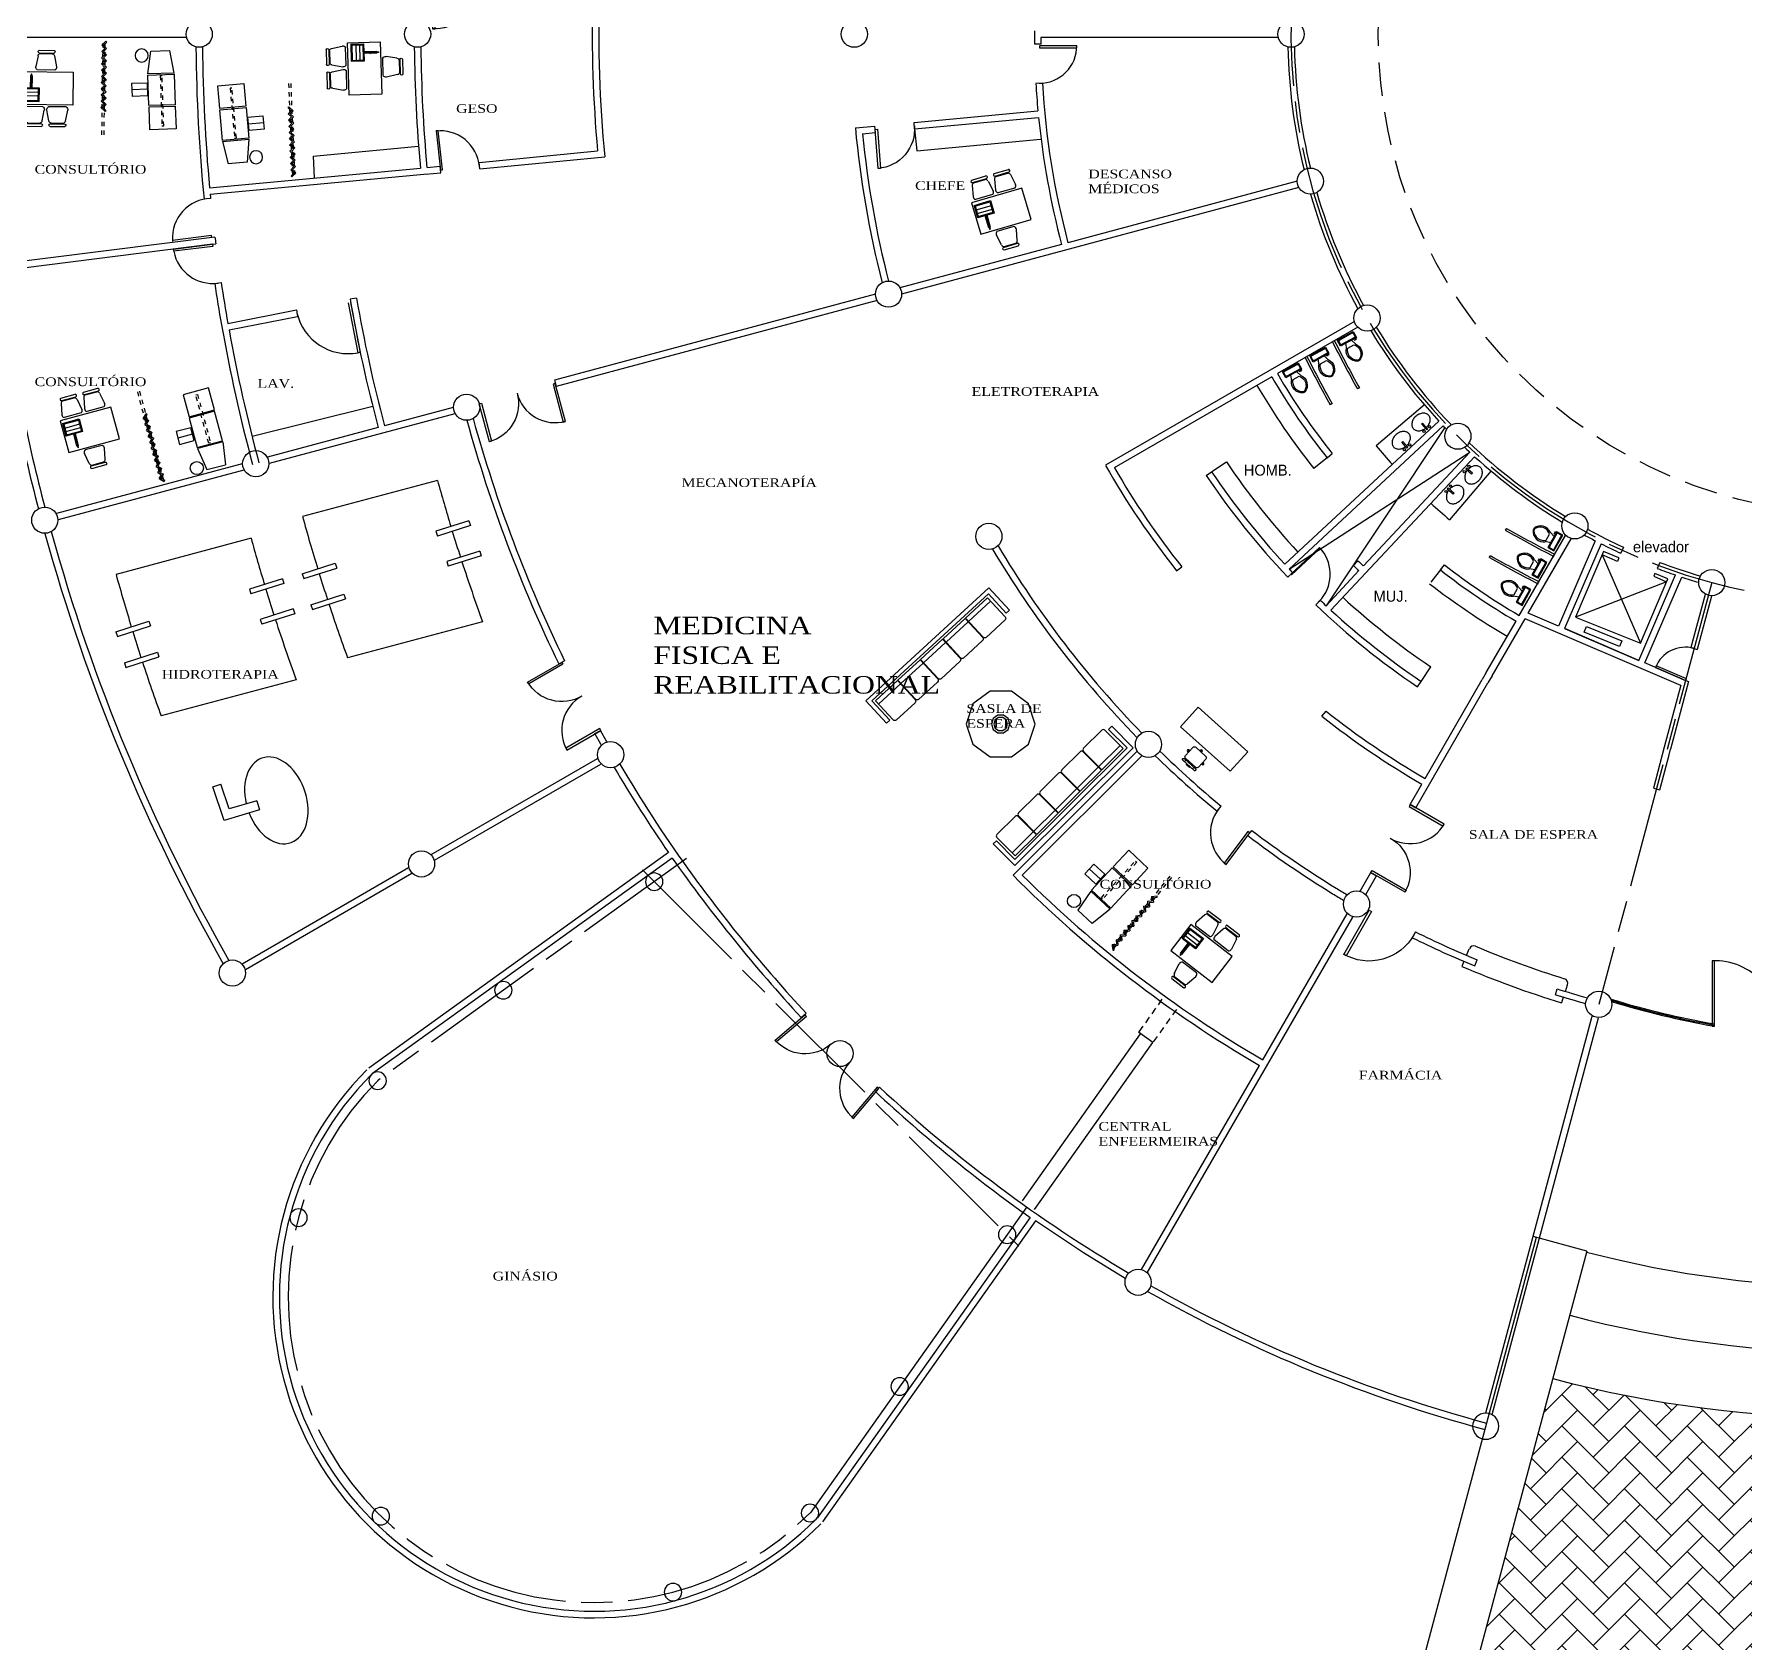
# Model space of a CAD drawing. Header units: millimetres. Extents: x 9 to 248, y 25 to 124.
# Drawn here: x 49.08 to 88.25, y 45.32 to 82.16 of the extents above; entities that cross this region are included whole.
import ezdxf

# ---------------------------------------------------------------- set-up
doc = ezdxf.new("R2010")
doc.units = ezdxf.units.MM
doc.header["$LTSCALE"] = 0.8
doc.header["$MEASUREMENT"] = 0
for name, pattern in [('ACAD_ISO08W100', [36, 24, -3, 6, -3]), ('DASHED2', [9.525, 6.35, -3.175]), ('HIDDEN2', [0.1875, 0.125, -0.0625])]:
    doc.linetypes.add(name, pattern=pattern)
for name, color, linetype in [('cancel', 2, 'Continuous'), ('CANCELERIA', 30, 'Continuous'), ('COLUMNAS', 5, 'Continuous'), ('EJES', 1, 'ACAD_ISO08W100'), ('letrero', 4, 'Continuous'), ('MUEBLES', 2, 'Continuous'), ('MUROS', 6, 'Continuous')]:
    doc.layers.add(name, color=color, linetype=linetype)
doc.layers.add('LUMINARIAS', color=7, linetype='Continuous', lineweight=30)
doc.styles.add('Estilo 01', font='times.ttf', dxfattribs={"width": 1.2})
doc.styles.get("Standard").update_dxf_attribs({"font": 'bgothl.ttf'})

# ---------------------------------------------------------------- blocks, each defined once
blk = doc.blocks.new('COLUMNA')
at = {"layer": 'COLUMNAS', "ltscale": 0.15}
blk.add_circle((78.551, 72.792), 0.3, dxfattribs=at)
blk = doc.blocks.new('p.s.')
at = {"layer": 'cancel', "ltscale": 0.15}
blk.add_arc((64.064, 47.499), 0.75, 75, 157.5136, dxfattribs=at)
at = {"layer": 'MUEBLES', "ltscale": 0.15}
blk.add_lwpolyline([(63.376, 47.787), (64.064, 47.489), (64.08, 47.526), (63.392, 47.824)], close=True, dxfattribs=at)
blk = doc.blocks.new('elevador001')
at = {"layer": 'MUEBLES', "ltscale": 0.15}
for p, q in [((62.152, 50.364), (63.028, 48.344)), ((62.5, 50.215), (62.152, 50.364)), ((62.533, 50.293), (62.5, 50.215)), ((63.629, 49.749), (61.543, 48.94)), ((63.361, 49.939), (63.334, 49.875)), ((63.334, 49.875), (63.629, 49.749))]:
    blk.add_line(p, q, dxfattribs=at)
for points in [[(62.533, 50.293), (62.185, 50.442), (61.543, 48.94)], [(63.028, 48.344), (63.656, 49.812), (63.361, 49.939)]]:
    blk.add_lwpolyline(points, dxfattribs=at)
blk.add_lwpolyline([(62.552, 48.263), (61.743, 48.592), (61.796, 48.722), (62.605, 48.392)], close=True, dxfattribs=at)
at = {"layer": 'MUROS', "ltscale": 0.15}
for p, q in [((62.638, 50.538), (62.579, 50.4)), ((63.469, 50.191), (63.409, 50.054))]:
    blk.add_line(p, q, dxfattribs=at)
for points in [[(61.991, 50.687), (61.155, 48.734)], [(62.126, 50.618), (61.293, 48.675), (62.994, 47.947), (63.829, 49.903)], [(63.132, 47.888), (63.974, 49.855)]]:
    blk.add_lwpolyline(points, dxfattribs=at)
for radius, start, end in [(12.925, 241.284, 245.3601), (13.075, 241.2766, 242.5103), (13.075, 243.1732, 245.3761), (12.925, 249.3511, 253.716), (13.075, 249.3183, 251.2738), (13.075, 251.9427, 253.7234)]:
    blk.add_arc((68.027, 62.286), radius, start, end, dxfattribs=at)
blk = doc.blocks.new('p.p.')
at = {"layer": 'cancel', "ltscale": 0.15}
blk.add_lwpolyline([(64.724, 42.129), (64.724, 43.629), (64.674, 43.629), (64.674, 42.129)], close=True, dxfattribs=at)
blk.add_arc((64.724, 42.129), 1.5, 352.4022, 91.9102, dxfattribs=at)
blk = doc.blocks.new('columna0001')
at = {"layer": 'COLUMNAS', "ltscale": 0.15}
blk.add_circle((0, 0), 0.2, dxfattribs=at)
blk = doc.blocks.new('ESCRT01')
at = {"layer": 'MUEBLES'}
for p, q in [((-0.543, 0.801), (-0.592, 0.552)), ((-0.518, 0.926), (-0.178, 0.926)), ((-0.518, 0.866), (-0.178, 0.866)), ((-0.492, 0.851), (-0.217, 0.851)), ((-0.165, 0.801), (-0.117, 0.552)), ((-0.008, 0.801), (-0.056, 0.552)), ((0.018, 0.926), (0.357, 0.926)), ((0.018, 0.866), (0.357, 0.866)), ((0.043, 0.851), (0.319, 0.851)), ((0.37, 0.801), (0.419, 0.552)), ((-0.663, 0.429), (-0.663, -0.321)), ((0.537, 0.429), (-0.663, 0.429)), ((-0.152, 0.476), (-0.556, 0.476)), ((0.383, 0.476), (-0.021, 0.476)), ((0.537, -0.321), (0.537, 0.429)), ((-0.627, 0.356), (-0.627, 0.056)), ((-0.627, 0.356), (-0.237, 0.356)), ((-0.627, 0.346), (-0.627, 0.066)), ((-0.237, 0.056), (-0.627, 0.056)), ((-0.622, 0.346), (-0.247, 0.346)), ((-0.247, 0.066), (-0.622, 0.066)), ((-0.617, 0.346), (-0.617, 0.066)), ((-0.617, 0.336), (-0.257, 0.336)), ((-0.257, 0.235), (-0.617, 0.235)), ((-0.257, 0.149), (-0.617, 0.149)), ((-0.257, 0.076), (-0.617, 0.076)), ((-0.607, 0.336), (-0.607, 0.076)), ((-0.445, -0.235), (-0.445, 0.055)), ((-0.445, 0.055), (-0.405, 0.055)), ((-0.425, -0.035), (-0.425, 0.055)), ((-0.415, -0.235), (-0.415, 0.055)), ((-0.415, -0.235), (-0.415, 0.055)), ((-0.405, -0.235), (-0.405, 0.055)), ((-0.257, 0.336), (-0.257, 0.076)), ((-0.247, 0.346), (-0.247, 0.066)), ((-0.237, 0.356), (-0.237, 0.056)), ((-0.663, -0.321), (0.537, -0.321)), ((-0.405, -0.235), (-0.445, -0.235)), ((-0.435, -0.215), (-0.435, -0.035)), ((-0.415, -0.035), (-0.435, -0.035)), ((-0.415, -0.215), (-0.435, -0.215)), ((-0.43, -0.275), (-0.43, -0.235)), ((-0.43, -0.275), (-0.42, -0.275)), ((-0.425, -0.215), (-0.425, -0.235)), ((-0.42, -0.275), (-0.42, -0.235)), ((-0.415, -0.215), (-0.415, -0.035)), ((-0.405, -0.085), (-0.397, -0.071)), ((0.115, -0.365), (-0.289, -0.365)), ((-0.276, -0.69), (-0.324, -0.442)), ((-0.25, -0.755), (0.09, -0.755)), ((-0.224, -0.74), (0.051, -0.74)), ((0.102, -0.69), (0.151, -0.442)), ((-0.25, -0.815), (0.09, -0.815))]:
    blk.add_line(p, q, dxfattribs=at)
for centre, radius, start, end in [((-0.513, 0.896), 0.0304, 98.7714, 261.2286), ((-0.484, 0.791), 0.0607, 97.9222, 170.4401), ((-0.225, 0.791), 0.0607, 9.5591, 82.0781), ((-0.183, 0.896), 0.0304, 278.7722, 81.2278), ((0.022, 0.896), 0.0304, 98.7714, 261.2286), ((0.052, 0.791), 0.0607, 97.9222, 170.4401), ((0.31, 0.791), 0.0607, 9.5591, 82.0781), ((0.353, 0.896), 0.0304, 278.7722, 81.2278), ((-0.52, 0.539), 0.0734, 169.8216, 239.9612), ((-0.189, 0.539), 0.0734, 300.0389, 10.1784), ((0.016, 0.539), 0.0734, 169.8216, 239.9612), ((0.346, 0.539), 0.0734, 300.0389, 10.1784), ((-0.252, -0.429), 0.0734, 120.0388, 190.1784), ((0.079, -0.429), 0.0734, 349.8216, 59.9611), ((-0.216, -0.68), 0.0607, 189.5599, 262.0778), ((-0.245, -0.785), 0.0304, 98.7714, 261.2286), ((0.043, -0.68), 0.0607, 277.9219, 350.4409), ((0.085, -0.785), 0.0304, 278.7722, 81.2278)]:
    blk.add_arc(centre, radius, start, end, dxfattribs=at)
blk = doc.blocks.new('PUERTA01')
at = {"layer": 'MUEBLES', "ltscale": 0.15}
blk.add_lwpolyline([(91.591, 47.157), (92.347, 46.669), (92.374, 46.711), (91.618, 47.199)], close=True, dxfattribs=at)
blk.add_arc((91.616, 47.201), 0.9, 236.4813, 327.5293, dxfattribs=at)
blk = doc.blocks.new('SILLON02')
at = {"layer": 'MUEBLES'}
for p, q in [((0.181, 0.08), (0.206, 0.08)), ((0.256, 0.155), (0.206, 0.155)), ((0.256, 0.08), (0.276, 0.08)), ((0.276, -0.02), (0.276, 0.08)), ((0.181, -0.02), (0.206, -0.02)), ((0.256, -0.094), (0.206, -0.094)), ((0.256, -0.02), (0.276, -0.02))]:
    blk.add_line(p, q, dxfattribs=at)
for points in [[(-0.164, -0.12, 0.414214), (-0.114, -0.17), (0.131, -0.17, 0.414214), (0.181, -0.12), (0.181, 0.18, 0.414214), (0.131, 0.23), (-0.114, 0.23, 0.414214), (-0.164, 0.18)], [(0.206, -0.145, 0.414214), (0.231, -0.17), (0.231, -0.17, 0.414214), (0.256, -0.145), (0.256, 0.205, 0.414214), (0.231, 0.23), (0.231, 0.23, 0.414214), (0.206, 0.205)]]:
    blk.add_lwpolyline(points, format="xyb", close=True, dxfattribs=at)
for centre in [(-0.189, 0.03), (0.009, 0.255), (0.009, -0.195)]:
    blk.add_circle(centre, 0.025, dxfattribs=at)
for centre, radius, start, end in [((-0.21, 0.028), 0.0241, 301.0794, 69.6233), ((0.01, 0.228), 0.0287, 38.3281, 145.0442), ((0.014, -0.222), 0.0288, 46.9836, 150.2618)]:
    blk.add_arc(centre, radius, start, end, dxfattribs=at)
blk = doc.blocks.new('sofa01')
at = {"layer": 'MUEBLES'}
for p, q in [((-1.112, 0.796), (-1.7, 0.796)), ((-0.412, 0.796), (-1, 0.796)), ((0.288, 0.796), (-0.3, 0.796)), ((0.988, 0.796), (0.4, 0.796)), ((1.688, 0.796), (1.1, 0.796)), ((-1.75, 0.746), (-1.75, 0.152)), ((-1.062, 0.152), (-1.062, 0.746)), ((-1.05, 0.746), (-1.05, 0.152)), ((-0.362, 0.152), (-0.362, 0.746)), ((-0.35, 0.746), (-0.35, 0.152)), ((0.338, 0.152), (0.338, 0.746)), ((0.35, 0.746), (0.35, 0.152)), ((1.038, 0.152), (1.038, 0.746)), ((1.05, 0.746), (1.05, 0.152)), ((1.738, 0.152), (1.738, 0.746)), ((-1.062, 0.253), (-1.75, 0.253)), ((-1.75, 0.152), (-1.062, 0.152)), ((-0.362, 0.253), (-1.05, 0.253)), ((-1.05, 0.152), (-0.362, 0.152)), ((0.338, 0.253), (-0.35, 0.253)), ((-0.35, 0.152), (0.338, 0.152)), ((1.038, 0.253), (0.35, 0.253)), ((0.35, 0.152), (1.038, 0.152)), ((1.738, 0.253), (1.05, 0.253)), ((1.05, 0.152), (1.738, 0.152))]:
    blk.add_line(p, q, dxfattribs=at)
blk.add_lwpolyline([(1.911, 0), (-1.911, 0), (-1.911, 0.7), (-1.811, 0.7), (-1.811, 0.1), (1.811, 0.1), (1.811, 0.7), (1.911, 0.7)], close=True, dxfattribs=at)
for centre, start, end in [((-1.7, 0.746), 90, 180), ((-1.112, 0.746), 0, 90), ((-1, 0.746), 90, 180), ((-0.412, 0.746), 0, 90), ((-0.3, 0.746), 90, 180), ((0.288, 0.746), 0, 90), ((0.4, 0.746), 90, 180), ((0.988, 0.746), 0, 90), ((1.1, 0.746), 90, 180), ((1.688, 0.746), 0, 90)]:
    blk.add_arc(centre, 0.05, start, end, dxfattribs=at)
blk = doc.blocks.new('AUSC01')
at = {"layer": 'MUEBLES'}
for p, q in [((0.25, 0.86), (-0.35, 0.86)), ((-0.35, 0.86), (-0.35, 0.34)), ((0.25, 0.34), (0.25, 0.86)), ((-0.723, 0.087), (-0.723, -0.218)), ((-0.378, 0.087), (-0.723, 0.087)), ((-0.378, -0.218), (-0.378, 0.087)), ((-0.353, 0.309), (-0.353, -0.391)), ((0.247, 0.309), (-0.353, 0.309)), ((-0.35, 0.34), (0.25, 0.34)), ((0.247, -0.391), (0.247, 0.309)), ((-0.378, -0.066), (-0.723, -0.066)), ((-0.723, -0.218), (-0.378, -0.218)), ((-0.353, -0.391), (0.247, -0.391)), ((-0.35, -0.417), (-0.27, -0.937)), ((0.25, -0.417), (-0.35, -0.417)), ((0.25, -0.417), (0.17, -0.937)), ((-0.27, -0.937), (0.17, -0.937))]:
    blk.add_line(p, q, dxfattribs=at)
at = {"layer": 'MUEBLES', "linetype": 'HIDDEN2'}
for p, q in [((-0.071, -0.364), (-0.071, 0.784)), ((-0.071, 0.784), (-0.03, 0.784)), ((-0.03, 0.784), (-0.03, -0.364)), ((-0.03, -0.364), (-0.071, -0.364))]:
    blk.add_line(p, q, dxfattribs=at)
at = {"layer": 'MUEBLES'}
blk.add_circle((-0.481, -0.843), 0.15, dxfattribs=at)
blk = doc.blocks.new('Toilet - top')
for p, q in [((-10, -8.5), (-8, -8.5)), ((-10, -9.5), (-10, -8.5)), ((-7, -9.5), (-10, -9.5)), ((-8, -8.5), (-8, -8)), ((-7, -8), (-7, -9.5)), ((-4, -8), (-6, -14)), ((4, -14), (-4, -14)), ((4, -8), (6, -14)), ((9.5, -6), (9.5, -2))]:
    blk.add_line(p, q)
blk.add_lwpolyline([(10.5, -8), (10.5, 0), (-10.5, 0), (-10.5, -8)], close=True)
for points in [[(-9.5, -2), (-9.5, -6)], [(8.5, -1), (-8.5, -1)], [(-8.5, -7), (8.5, -7)]]:
    blk.add_lwpolyline(points)
for centre, radius, start, end in [((-8.6, -1.9), 0.884, 81.8699, 188.1301), ((-8.6, -6.1), 0.884, 171.8699, 278.1301), ((3.5, -21.6), 12.2, 141.4691, 247.9714), ((4.2, -21.8), 11.3, 136.3677, 238.9468), ((-3.5, -21.6), 12.2, 292.0284, 38.5307), ((-4.2, -21.8), 11.3, 301.053, 43.6321), ((8.6, -1.9), 0.884, 351.8699, 98.1301), ((8.6, -6.1), 0.884, 261.8699, 8.1301), ((0, -27.9), 4, 245.7318, 294.2682), ((0, -29), 4, 254.8605, 285.1395)]:
    blk.add_arc(centre, radius, start, end)
blk = doc.blocks.new('PUERTA.01')
at = {"layer": 'MUEBLES', "ltscale": 0.15}
blk.add_line((93.279, 73.287), (93.222, 73.426), dxfattribs=at)
blk.add_lwpolyline([(92.136, 73.871), (92.421, 73.017), (92.44, 73.023), (92.155, 73.877)], close=True, dxfattribs=at)
blk.add_arc((92.421, 73.017), 0.899, 27.0455, 108.4545, dxfattribs=at)

msp = doc.modelspace()

# ---------------------------------------------------------------- hatches: boundary and pattern name
at = {"layer": 'cancel', "linetype": 'ACAD_ISO08W100', "ltscale": 0.15}
h = msp.add_hatch(dxfattribs=at)
h.set_pattern_fill('AR-HBONE', color=256, scale=0.005, style=0)
h.set_pattern_definition([(45, (0, 0), (7e-17, 0.7184205), [1.524, -0.508]), (135, (0.3592, 0.3592), (7e-17, 0.7184205), [1.524, -0.508])])
h.paths.add_polyline_path([(83.849, 51.374), (81.019, 40.813, 0.117314), (100.691, 40.813), (98.315, 49.683), (97.84, 51.368, -0.129318)])

# ---------------------------------------------------------------- linework, layer by layer
at = {"layer": 'cancel', "ltscale": 0.15}
for p, q in [((84.371, 68.813), (85.856, 68.217)), ((83.472, 54.606), (79.855, 41.107)), ((84.631, 54.295), (81.014, 40.797))]:
    msp.add_line(p, q, dxfattribs=at)
at = {"layer": 'cancel', "linetype": 'ACAD_ISO08W100', "ltscale": 0.15}
msp.add_line((84.631, 54.295), (83.4, 54.625), dxfattribs=at)
at = {"layer": 'cancel', "ltscale": 0.15}
for radius, start, end in [(24.5, 255.2688, 284.5873), (26, 255.2533, 284.654), (27.5, 255.2395, 284.7133)]:
    msp.add_arc((90.855, 77.967), radius, start, end, dxfattribs=at)
at = {"layer": 'CANCELERIA', "linetype": 'DASHED2', "ltscale": 0.03}
for p, q in [((74.899, 60.059), (74.366, 59.304)), ((75.23, 59.826), (74.693, 59.072))]:
    msp.add_line(p, q, dxfattribs=at)
at = {"layer": 'CANCELERIA', "ltscale": 0.15}
for p, q in [((71.704, 55.448), (74.412, 59.271)), ((74.693, 59.072), (74.366, 59.304)), ((71.984, 55.247), (74.693, 59.072))]:
    msp.add_line(p, q, dxfattribs=at)
for centre, radius, start, end in [((90.928, 78.791), 19.589, 252.9253, 260.0696), ((90.928, 78.79), 19.613, 252.9823, 260.0825), ((90.852, 78.434), 19.275, 252.9324, 260.1344)]:
    msp.add_arc(centre, radius, start, end, dxfattribs=at)
at = {"layer": 'COLUMNAS', "ltscale": 0.15}
for centre in [(77.855, 82.159), (74.355, 53.58)]:
    msp.add_circle(centre, 0.3, dxfattribs=at)
at = {"layer": 'EJES', "linetype": 'ACAD_ISO08W100', "ltscale": 0.15}
msp.add_line((87.491, 69.602), (84.902, 59.943), dxfattribs=at)
at = {"layer": 'EJES', "ltscale": 0.15}
for p, q in [((64.016, 63.285), (56.942, 58.196)), ((63.006, 63.021), (71.623, 54.404))]:
    msp.add_line(p, q, dxfattribs=at)
at = {"layer": 'EJES', "linetype": 'ByBlock', "ltscale": 0.15}
msp.add_line((71.809, 55.308), (66.842, 48.296), dxfattribs=at)
at = {"layer": 'EJES', "linetype": 'ACAD_ISO08W100', "ltscale": 0.15}
msp.add_arc((90.855, 82.159), 13, 285, 255, dxfattribs=at)
at = {"layer": 'EJES', "ltscale": 0.15}
msp.add_arc((61.892, 53.246), 7, 134.999, 314.999, dxfattribs=at)
at = {"layer": 'MUEBLES'}
for p, q in [((50.624, 81.905), (50.718, 81.996)), ((50.624, 81.905), (50.695, 81.833)), ((50.667, 81.904), (50.739, 81.974)), ((50.667, 81.904), (50.737, 81.832)), ((50.718, 81.996), (50.739, 81.974)), ((50.619, 81.478), (50.691, 81.548)), ((50.619, 81.478), (50.69, 81.406)), ((50.621, 81.62), (50.693, 81.691)), ((50.621, 81.62), (50.691, 81.548)), ((50.623, 81.762), (50.695, 81.833)), ((50.623, 81.762), (50.693, 81.691)), ((50.662, 81.478), (50.734, 81.548)), ((50.662, 81.478), (50.732, 81.406)), ((50.663, 81.62), (50.735, 81.69)), ((50.663, 81.62), (50.734, 81.548)), ((50.665, 81.762), (50.737, 81.832)), ((50.665, 81.762), (50.735, 81.69)), ((50.614, 81.052), (50.686, 81.122)), ((50.616, 81.194), (50.688, 81.264)), ((50.616, 81.194), (50.686, 81.122)), ((50.618, 81.336), (50.69, 81.406)), ((50.618, 81.336), (50.688, 81.264)), ((50.657, 81.051), (50.729, 81.122)), ((50.658, 81.193), (50.73, 81.264)), ((50.658, 81.193), (50.729, 81.122)), ((50.658, 81.193), (50.729, 81.122)), ((50.66, 81.336), (50.732, 81.406)), ((50.66, 81.336), (50.73, 81.264)), ((50.729, 81.122), (50.707, 81.101)), ((50.609, 80.625), (50.681, 80.696)), ((50.611, 80.768), (50.683, 80.838)), ((50.611, 80.768), (50.681, 80.696)), ((50.613, 80.91), (50.684, 80.98)), ((50.613, 80.91), (50.683, 80.838)), ((50.614, 81.052), (50.684, 80.98)), ((50.652, 80.625), (50.723, 80.695)), ((50.653, 80.767), (50.725, 80.837)), ((50.653, 80.767), (50.723, 80.695)), ((50.655, 80.909), (50.727, 80.979)), ((50.655, 80.909), (50.725, 80.837)), ((50.657, 81.051), (50.727, 80.979)), ((50.607, 80.483), (50.679, 80.554)), ((50.607, 80.483), (50.699, 80.39)), ((50.609, 80.625), (50.679, 80.554)), ((50.65, 80.483), (50.722, 80.553)), ((50.65, 80.483), (50.72, 80.411)), ((50.652, 80.625), (50.722, 80.553)), ((50.72, 80.411), (50.699, 80.39)), ((54.89, 80.474), (54.91, 80.497)), ((54.964, 80.406), (54.89, 80.474)), ((54.964, 80.406), (54.896, 80.332)), ((54.97, 80.264), (54.896, 80.332)), ((55.007, 80.408), (54.91, 80.497)), ((55.007, 80.408), (54.939, 80.334)), ((55.013, 80.266), (54.939, 80.334)), ((54.97, 80.264), (54.902, 80.19)), ((54.976, 80.123), (54.902, 80.19)), ((54.976, 80.123), (54.909, 80.048)), ((54.983, 79.981), (54.909, 80.048)), ((54.983, 79.981), (54.915, 79.906)), ((54.989, 79.839), (54.915, 79.906)), ((55.013, 80.266), (54.945, 80.192)), ((55.019, 80.124), (54.945, 80.192)), ((55.019, 80.124), (54.951, 80.05)), ((55.025, 79.982), (54.951, 80.05)), ((55.025, 79.982), (54.957, 79.908)), ((55.031, 79.84), (54.957, 79.908)), ((54.989, 79.839), (54.921, 79.764)), ((54.921, 79.764), (54.941, 79.787)), ((54.995, 79.697), (54.921, 79.764)), ((54.995, 79.697), (54.921, 79.764)), ((54.995, 79.697), (54.927, 79.622)), ((55.001, 79.555), (54.927, 79.622)), ((55.001, 79.555), (54.933, 79.48)), ((55.031, 79.84), (54.963, 79.766)), ((55.037, 79.698), (54.963, 79.766)), ((55.037, 79.698), (54.969, 79.624)), ((55.044, 79.556), (54.969, 79.624)), ((55.044, 79.556), (54.976, 79.482)), ((55.007, 79.413), (54.933, 79.48)), ((55.007, 79.413), (54.939, 79.338)), ((55.014, 79.271), (54.939, 79.338)), ((55.014, 79.271), (54.946, 79.196)), ((55.02, 79.129), (54.946, 79.196)), ((55.02, 79.129), (54.952, 79.054)), ((55.05, 79.414), (54.976, 79.482)), ((55.05, 79.414), (54.982, 79.34)), ((55.056, 79.272), (54.982, 79.34)), ((55.056, 79.272), (54.988, 79.198)), ((55.062, 79.13), (54.988, 79.198)), ((55.062, 79.13), (54.994, 79.056)), ((55.026, 78.987), (54.952, 79.054)), ((55.026, 78.987), (54.958, 78.912)), ((54.98, 78.892), (54.958, 78.912)), ((55.068, 78.988), (54.98, 78.892)), ((55.068, 78.988), (54.994, 79.056)), ((51.575, 73.356), (51.641, 73.469)), ((51.575, 73.356), (51.663, 73.305)), ((51.612, 73.218), (51.663, 73.305)), ((51.616, 73.367), (51.667, 73.454)), ((51.616, 73.367), (51.703, 73.316)), ((51.667, 73.454), (51.641, 73.469)), ((51.653, 73.229), (51.703, 73.316)), ((80.847, 73.235), (80.869, 73.254)), ((80.869, 73.254), (80.985, 73.117)), ((51.612, 73.218), (51.699, 73.168)), ((51.649, 73.081), (51.699, 73.168)), ((51.649, 73.081), (51.736, 73.031)), ((51.653, 73.229), (51.74, 73.179)), ((51.686, 72.944), (51.736, 73.031)), ((51.686, 72.944), (51.773, 72.894)), ((51.69, 73.092), (51.74, 73.179)), ((51.69, 73.092), (51.777, 73.042)), ((51.723, 72.807), (51.773, 72.894)), ((51.727, 72.955), (51.777, 73.042)), ((51.727, 72.955), (51.814, 72.905)), ((51.764, 72.818), (51.814, 72.905)), ((80.963, 73.099), (80.847, 73.235)), ((80.955, 73.152), (80.955, 73.152)), ((80.985, 73.117), (80.963, 73.099)), ((51.723, 72.807), (51.81, 72.756)), ((51.759, 72.669), (51.81, 72.756)), ((51.759, 72.669), (51.846, 72.619)), ((51.764, 72.818), (51.851, 72.767)), ((51.796, 72.532), (51.846, 72.619)), ((51.796, 72.532), (51.883, 72.482)), ((51.8, 72.68), (51.851, 72.767)), ((51.8, 72.68), (51.851, 72.767)), ((51.8, 72.68), (51.887, 72.63)), ((51.851, 72.767), (51.825, 72.782)), ((51.833, 72.395), (51.883, 72.482)), ((51.837, 72.543), (51.887, 72.63)), ((51.837, 72.543), (51.924, 72.493)), ((51.874, 72.406), (51.924, 72.493)), ((80.393, 72.817), (80.415, 72.835)), ((80.509, 72.681), (80.393, 72.817)), ((80.415, 72.835), (80.531, 72.699)), ((80.501, 72.734), (80.501, 72.734)), ((80.531, 72.699), (80.509, 72.681)), ((51.833, 72.395), (51.92, 72.344)), ((51.87, 72.257), (51.92, 72.344)), ((51.87, 72.257), (51.957, 72.207)), ((51.874, 72.406), (51.961, 72.355)), ((51.907, 72.12), (51.957, 72.207)), ((51.907, 72.12), (51.994, 72.07)), ((51.911, 72.268), (51.961, 72.355)), ((51.911, 72.268), (51.998, 72.218)), ((51.943, 71.983), (51.994, 72.07)), ((51.948, 72.131), (51.998, 72.218)), ((51.948, 72.131), (52.035, 72.081)), ((51.984, 71.994), (52.035, 72.081)), ((81.875, 72.221), (81.856, 72.2)), ((81.856, 72.2), (81.992, 72.083)), ((82.011, 72.105), (81.875, 72.221)), ((81.91, 72.192), (81.91, 72.192)), ((81.992, 72.083), (82.011, 72.105)), ((51.943, 71.983), (52.056, 71.918)), ((51.984, 71.994), (52.071, 71.944)), ((52.056, 71.918), (52.071, 71.944)), ((58.313, 71.943), (55.222, 71.115)), ((81.454, 71.77), (81.435, 71.748)), ((81.435, 71.748), (81.571, 71.632)), ((81.589, 71.653), (81.454, 71.77)), ((81.489, 71.74), (81.489, 71.74)), ((81.571, 71.632), (81.589, 71.653)), ((54.043, 70.616), (50.952, 69.788)), ((59.344, 68.703), (56.253, 67.875)), ((55.075, 67.376), (51.984, 66.548)), ((75.326, 66.302), (75.726, 66.749)), ((75.726, 66.749), (76.865, 65.727)), ((76.464, 65.281), (75.326, 66.302)), ((76.865, 65.727), (76.464, 65.281)), ((74.571, 62.303), (74.671, 62.312)), ((74.571, 62.303), (74.581, 62.203)), ((74.604, 62.276), (74.704, 62.285)), ((74.661, 62.412), (74.791, 62.425)), ((74.661, 62.412), (74.671, 62.312)), ((74.694, 62.385), (74.794, 62.395)), ((74.694, 62.385), (74.704, 62.285)), ((74.794, 62.395), (74.791, 62.425)), ((74.3, 61.973), (74.4, 61.983)), ((74.3, 61.973), (74.31, 61.873)), ((74.333, 61.946), (74.433, 61.956)), ((74.333, 61.946), (74.343, 61.846)), ((74.391, 62.083), (74.491, 62.093)), ((74.391, 62.083), (74.4, 61.983)), ((74.423, 62.056), (74.523, 62.066)), ((74.423, 62.056), (74.433, 61.956)), ((74.481, 62.193), (74.581, 62.203)), ((74.481, 62.193), (74.491, 62.093)), ((74.513, 62.166), (74.614, 62.176)), ((74.513, 62.166), (74.523, 62.066)), ((74.604, 62.276), (74.614, 62.176)), ((73.94, 61.533), (74.04, 61.543)), ((73.94, 61.533), (73.95, 61.433)), ((73.973, 61.506), (74.073, 61.516)), ((73.973, 61.506), (73.982, 61.406)), ((74.03, 61.643), (74.13, 61.653)), ((74.03, 61.643), (74.04, 61.543)), ((74.063, 61.616), (74.163, 61.626)), ((74.063, 61.616), (74.073, 61.516)), ((74.12, 61.753), (74.22, 61.763)), ((74.12, 61.753), (74.13, 61.653)), ((74.153, 61.726), (74.253, 61.736)), ((74.153, 61.726), (74.163, 61.626)), ((74.21, 61.863), (74.31, 61.873)), ((74.21, 61.863), (74.22, 61.763)), ((74.243, 61.836), (74.343, 61.846)), ((74.243, 61.836), (74.343, 61.846)), ((74.243, 61.836), (74.253, 61.736)), ((74.343, 61.846), (74.34, 61.876)), ((73.759, 61.314), (73.859, 61.323)), ((73.759, 61.314), (73.772, 61.184)), ((73.772, 61.184), (73.802, 61.187)), ((73.792, 61.287), (73.892, 61.297)), ((73.792, 61.287), (73.802, 61.187)), ((73.85, 61.423), (73.95, 61.433)), ((73.85, 61.423), (73.859, 61.323)), ((73.882, 61.397), (73.982, 61.406)), ((73.882, 61.397), (73.892, 61.297))]:
    msp.add_line(p, q, dxfattribs=at)
at = {"layer": 'MUEBLES', "linetype": 'HIDDEN2'}
for p, q in [((50.628, 79.856), (50.657, 82.01)), ((50.678, 79.855), (50.707, 82.009)), ((54.901, 81.032), (54.992, 78.879)), ((54.951, 81.034), (55.042, 78.881)), ((51.44, 73.969), (52.001, 71.889)), ((51.488, 73.982), (52.049, 71.902)), ((75.081, 62.88), (73.717, 61.212)), ((75.119, 62.848), (73.755, 61.18))]:
    msp.add_line(p, q, dxfattribs=at)
at = {"layer": 'MUEBLES', "ltscale": 0.15}
for p, q in [((69.238, 79.99), (69.285, 79.492)), ((69.285, 79.492), (72.122, 79.757)), ((53.136, 77.548), (52.243, 77.436)), ((52.243, 77.436), (52.249, 77.386)), ((52.268, 77.238), (53.161, 77.35)), ((52.274, 77.188), (52.268, 77.238)), ((53.167, 77.3), (52.274, 77.188)), ((53.142, 77.499), (53.136, 77.548)), ((53.161, 77.35), (53.167, 77.3)), ((79.421, 74.059), (79.377, 74.035)), ((56.829, 73.637), (54.066, 72.945)), ((78.794, 73.697), (78.75, 73.673)), ((80.917, 73.677), (79.803, 72.731)), ((81.374, 73.155), (78.659, 69.072)), ((77.815, 69.912), (81.95, 72.586)), ((78.691, 72.463), (78.379, 72.214)), ((76.044, 72.143), (76.375, 72.367)), ((82.434, 72.15), (81.481, 71.042)), ((59.032, 71.017), (58.275, 70.779)), ((59.067, 70.906), (58.309, 70.668)), ((59.032, 71.017), (59.067, 70.906)), ((58.275, 70.779), (58.309, 70.668)), ((82.786, 70.842), (82.762, 70.799)), ((59.28, 70.325), (58.523, 70.087)), ((59.315, 70.214), (58.557, 69.976)), ((59.28, 70.325), (59.315, 70.214)), ((82.396, 70.175), (82.421, 70.218)), ((55.216, 69.802), (55.971, 70.046)), ((55.216, 69.802), (55.252, 69.692)), ((55.252, 69.692), (56.007, 69.935)), ((55.971, 70.046), (56.007, 69.935)), ((58.523, 70.087), (58.557, 69.976)), ((81.304, 69.924), (81.057, 69.609)), ((54.762, 69.69), (54.005, 69.452)), ((54.005, 69.452), (54.04, 69.341)), ((54.797, 69.579), (54.04, 69.341)), ((54.762, 69.69), (54.797, 69.579)), ((55.414, 69.094), (56.169, 69.338)), ((56.169, 69.338), (56.205, 69.227)), ((55.01, 68.998), (54.253, 68.76)), ((55.01, 68.998), (55.045, 68.887)), ((55.414, 69.094), (55.449, 68.983)), ((55.449, 68.983), (56.205, 69.227)), ((50.946, 68.475), (51.702, 68.719)), ((50.982, 68.365), (51.737, 68.609)), ((51.702, 68.719), (51.737, 68.609)), ((54.253, 68.76), (54.288, 68.649)), ((55.045, 68.887), (54.288, 68.649)), ((50.946, 68.475), (50.982, 68.365)), ((51.144, 67.767), (51.899, 68.011)), ((51.144, 67.767), (51.179, 67.657)), ((51.179, 67.657), (51.935, 67.901)), ((51.899, 68.011), (51.935, 67.901)), ((80.834, 67.34), (81.058, 67.671)), ((53.166, 64.922), (53.355, 64.985)), ((53.424, 64.151), (53.166, 64.922)), ((53.545, 64.418), (53.355, 64.985)), ((54.238, 64.395), (53.424, 64.151)), ((54.175, 64.607), (53.545, 64.418)), ((54.175, 64.607), (54.238, 64.395)), ((81.875, 61.066), (81.938, 61.214)), ((81.814, 60.929), (81.765, 60.814)), ((84.141, 60.239), (84.188, 60.393)), ((84.09, 60.11), (84.05, 59.98))]:
    msp.add_line(p, q, dxfattribs=at)
at = {"layer": 'MUEBLES', "linetype": 'ByBlock'}
for q in [(57.876, 79.592), (55.489, 78.868)]:
    msp.add_line((55.468, 79.368), q, dxfattribs=at)
at = {"layer": 'MUEBLES', "ltscale": 0.15}
msp.add_lwpolyline([(56.323, 76.014), (56.544, 74.876), (56.494, 74.866), (56.272, 76.004)], dxfattribs=at)
at = {"layer": 'MUEBLES'}
for points in [[(70.965, 67.113), (70.571, 66.826), (70.42, 66.363), (70.571, 65.899), (70.965, 65.613), (71.453, 65.613), (71.847, 65.899), (71.997, 66.363), (71.847, 66.826), (71.453, 67.113)], [(71.144, 66.563), (71.039, 66.487), (70.999, 66.363), (71.039, 66.239), (71.144, 66.163), (71.274, 66.163), (71.379, 66.239), (71.419, 66.363), (71.379, 66.487), (71.274, 66.563)], [(71.16, 66.513), (71.081, 66.456), (71.051, 66.363), (71.081, 66.27), (71.16, 66.213), (71.258, 66.213), (71.336, 66.27), (71.367, 66.363), (71.336, 66.456), (71.258, 66.513)]]:
    msp.add_lwpolyline(points, close=True, dxfattribs=at)
for centre in [(80.903, 73.066), (81.027, 73.171), (80.449, 72.648), (80.573, 72.753), (81.823, 72.14), (81.929, 72.263), (81.402, 71.688), (81.508, 71.812)]:
    msp.add_circle(centre, 0.0259, dxfattribs=at)
at = {"layer": 'MUEBLES', "ltscale": 0.15}
for centre, radius, start, end in [((53.149, 77.491), 0.908, 92.0264, 183.4678), ((53.166, 77.359), 0.908, 190.8477, 277.6123), ((56.265, 76.044), 1.2, 192.799, 281.0215), ((117.014, 94.674), 42.925, 207.1058, 208.7387), ((117.014, 94.674), 42.875, 207.1024, 208.7387), ((116.388, 94.312), 42.925, 207.1058, 208.7387), ((116.388, 94.312), 42.875, 207.1024, 208.7387), ((90.863, 82.164), 15.964, 210.2761, 218.5555), ((90.863, 82.164), 14.537, 220.4609, 222.6867), ((90.863, 82.164), 17.489, 214.0674, 222.7231), ((99.699, 83.333), 42.925, 195.3874, 196.8548), ((90.984, 82.042), 14.537, 226.9515, 229.1773), ((96.608, 82.505), 42.925, 195.3874, 197.0531), ((95.43, 82.006), 42.925, 195.3874, 196.8548), ((99.699, 83.333), 42.925, 197.0097, 197.8353), ((103.638, 108.305), 42.925, 240.8995, 242.5833), ((103.638, 108.305), 42.875, 240.8995, 242.5863), ((103.273, 107.681), 42.925, 240.8995, 242.5894), ((103.273, 107.681), 42.875, 240.8995, 242.5924), ((92.339, 81.178), 42.925, 195.3874, 197.0531), ((96.608, 82.505), 42.925, 197.2081, 198.0337), ((99.699, 83.333), 42.925, 197.9903, 199.9269), ((95.43, 82.006), 42.925, 197.0097, 197.8353), ((90.855, 82.159), 15.964, 232.0152, 239.7239), ((96.608, 82.505), 42.925, 198.1886, 199.9269), ((90.855, 82.159), 17.489, 227.4981, 235.9328), ((95.43, 82.006), 42.925, 197.9903, 199.9269), ((92.339, 81.178), 42.925, 197.2081, 198.0337), ((92.339, 81.178), 42.925, 198.1886, 199.9269), ((82.04, 61.171), 0.11, 67.2165, 156.9385), ((90.855, 82.159), 22.654, 247.2165, 252.6919), ((90.855, 82.159), 23.2, 246.9315, 252.9429), ((84.082, 60.425), 0.11, 342.9699, 72.6919)]:
    msp.add_arc(centre, radius, start, end, dxfattribs=at)
at = {"layer": 'MUEBLES'}
for centre, radius, start, end in [((80.811, 73.227), 0.188, 167.4969, 191.6814), ((80.86, 73.216), 0.239, 147.7699, 167.4969), ((80.917, 73.181), 0.306, 130.345, 147.7699), ((80.917, 73.181), 0.306, 112.9201, 130.345), ((80.891, 73.242), 0.239, 93.193, 112.9201), ((80.888, 73.293), 0.188, 69.0085, 93.193), ((80.907, 73.343), 0.135, 40.345, 69.0085), ((80.805, 73.343), 0.239, 327.7699, 347.4969), ((80.907, 73.343), 0.135, 11.6814, 40.345), ((80.855, 73.332), 0.188, 347.4969, 11.6814), ((80.406, 72.798), 0.239, 147.7699, 167.4969), ((80.463, 72.762), 0.306, 130.345, 147.7699), ((80.463, 72.762), 0.306, 112.9201, 130.345), ((80.437, 72.824), 0.239, 93.193, 112.9201), ((80.434, 72.874), 0.188, 69.0085, 93.193), ((80.453, 72.924), 0.135, 40.345, 69.0085), ((80.351, 72.924), 0.239, 327.7699, 347.4969), ((80.453, 72.924), 0.135, 11.6814, 40.345), ((80.401, 72.913), 0.188, 347.4969, 11.6814), ((80.758, 73.216), 0.135, 191.6814, 220.345), ((80.758, 73.216), 0.135, 220.345, 249.0085), ((80.778, 73.266), 0.188, 249.0085, 273.193), ((80.775, 73.317), 0.239, 273.193, 292.9201), ((80.749, 73.378), 0.306, 292.9201, 307.0248), ((80.749, 73.378), 0.306, 312.4087, 327.7699), ((80.357, 72.809), 0.188, 167.4969, 191.6814), ((80.304, 72.798), 0.135, 191.6814, 220.345), ((80.304, 72.798), 0.135, 220.345, 249.0085), ((80.324, 72.848), 0.188, 249.0085, 273.193), ((80.321, 72.899), 0.239, 273.193, 292.9201), ((80.295, 72.96), 0.306, 292.9201, 307.0248), ((80.295, 72.96), 0.306, 312.4087, 327.7699), ((82.073, 72.01), 0.239, 156.7181, 176.4451), ((82.134, 71.984), 0.306, 142.6133, 156.7181), ((82.134, 71.984), 0.306, 121.8683, 137.2295), ((82.099, 72.041), 0.239, 102.1412, 121.8683), ((82.089, 72.09), 0.188, 77.9567, 102.1412), ((82.1, 72.142), 0.135, 49.2932, 77.9567), ((82.1, 72.142), 0.135, 20.6296, 49.2932), ((81.999, 72.127), 0.239, 336.7181, 356.4451), ((82.05, 72.124), 0.188, 356.4451, 20.6296), ((81.713, 71.533), 0.306, 142.6133, 156.7181), ((81.713, 71.533), 0.306, 121.8683, 137.2295), ((81.678, 71.589), 0.239, 102.1412, 121.8683), ((81.667, 71.639), 0.188, 77.9567, 102.1412), ((81.679, 71.691), 0.135, 49.2932, 77.9567), ((81.679, 71.691), 0.135, 20.6296, 49.2932), ((81.628, 71.672), 0.188, 356.4451, 20.6296), ((82.023, 72.013), 0.188, 176.4451, 200.6296), ((81.973, 71.995), 0.135, 200.6296, 229.2932), ((81.973, 71.995), 0.135, 229.2932, 257.9567), ((81.984, 72.047), 0.188, 257.9567, 282.1412), ((81.973, 72.096), 0.239, 282.1412, 301.8683), ((81.938, 72.153), 0.306, 301.8683, 319.2932), ((81.938, 72.153), 0.306, 319.2932, 336.7181), ((81.652, 71.559), 0.239, 156.7181, 176.4451), ((81.601, 71.562), 0.188, 176.4451, 200.6296), ((81.551, 71.543), 0.135, 200.6296, 229.2932), ((81.551, 71.543), 0.135, 229.2932, 257.9567), ((81.563, 71.595), 0.188, 257.9567, 282.1412), ((81.552, 71.645), 0.239, 282.1412, 301.8683), ((81.517, 71.702), 0.306, 301.8683, 319.2932), ((81.517, 71.702), 0.306, 319.2932, 336.7181), ((81.578, 71.675), 0.239, 336.7181, 356.4451)]:
    msp.add_arc(centre, radius, start, end, dxfattribs=at)
at = {"layer": 'MUEBLES', "ltscale": 0.15}
msp.add_ellipse((54.623, 64.615), major_axis=(0.324, -0.97), ratio=0.672303, start_param=4.789691, end_param=10.856045, dxfattribs=at)
at = {"layer": 'MUROS', "ltscale": 0.15}
for p, q in [((52.565, 82.084), (48.146, 82.084)), ((72.131, 81.934), (71.981, 81.932)), ((58.072, 79.109), (58.37, 79.137)), ((58.385, 78.988), (58.37, 79.137)), ((59.265, 79.224), (61.979, 79.485)), ((59.28, 79.074), (59.265, 79.224)), ((59.28, 79.074), (62.142, 79.351)), ((53.093, 78.645), (57.922, 79.095)), ((53.108, 78.495), (58.086, 78.959)), ((58.041, 78.955), (58.385, 78.988)), ((53.216, 77.508), (48.107, 76.866)), ((53.161, 77.35), (48.274, 76.736)), ((53.086, 77.34), (53.235, 77.359)), ((53.21, 76.452), (53.359, 76.474)), ((56.458, 76.114), (56.314, 76.09)), ((79.308, 75.579), (73.606, 72.287)), ((79.383, 75.449), (77.544, 74.387)), ((60.988, 74.234), (61.027, 74.089)), ((77.414, 74.312), (73.81, 72.232)), ((77.713, 70.022), (81.241, 73.298)), ((77.815, 69.912), (81.343, 73.188)), ((78.684, 72.458), (78.797, 72.556)), ((78.769, 68.97), (82.06, 72.484)), ((79.513, 69.984), (81.95, 72.586)), ((82.001, 72.64), (82.001, 72.641)), ((53.841, 72.319), (49.591, 71.18)), ((53.88, 72.174), (49.63, 71.035)), ((75.912, 72.054), (76.036, 72.138)), ((75.236, 69.868), (75.354, 69.961)), ((77.658, 69.971), (77.658, 69.971)), ((78.659, 69.072), (79.411, 69.875)), ((81.276, 69.892), (81.373, 70.006)), ((86.782, 67.246), (83.214, 68.774)), ((83.984, 68.607), (83.289, 68.904)), ((85.822, 67.82), (84.122, 68.548)), ((61.089, 67.74), (61.222, 67.809)), ((86.821, 67.393), (85.96, 67.761)), ((87.014, 68.112), (87.159, 68.073)), ((82.328, 67.539), (82.236, 67.381)), ((82.328, 67.539), (82.236, 67.381)), ((82.458, 67.464), (82.366, 67.306)), ((80.75, 67.216), (80.834, 67.34)), ((78.564, 66.54), (78.657, 66.658)), ((61.916, 66.145), (62.047, 66.218)), ((62.193, 65.956), (62.047, 66.218)), ((62.062, 65.883), (61.916, 66.145)), ((86.402, 65.83), (86.152, 64.897)), ((58.168, 63.374), (61.979, 65.574)), ((58.243, 63.244), (62.054, 65.444)), ((86.503, 65.625), (86.547, 65.791)), ((86.503, 65.625), (86.547, 65.791)), ((86.152, 64.897), (86.297, 64.858)), ((76.161, 64.367), (76.257, 64.483)), ((76.865, 63.809), (76.956, 63.928)), ((53.838, 60.874), (57.649, 63.074)), ((63.602, 63.418), (56.738, 58.48)), ((63.687, 63.295), (56.826, 58.358)), ((53.913, 60.744), (57.724, 62.944)), ((79.44, 62.538), (79.686, 62.963)), ((79.57, 62.463), (79.816, 62.888)), ((80.705, 61.603), (80.633, 61.47)), ((82.064, 60.825), (82.116, 60.965)), ((83.91, 60.165), (83.947, 60.3)), ((66.642, 59.643), (66.697, 59.694)), ((66.697, 59.694), (66.752, 59.744)), ((82.319, 50.593), (84.752, 59.672)), ((82.464, 50.554), (84.897, 59.634)), ((68.339, 57.946), (68.433, 58.048)), ((71.882, 55.065), (67.005, 48.18)), ((72.007, 54.983), (67.127, 48.094))]:
    msp.add_line(p, q, dxfattribs=at)
at = {"layer": 'MUROS'}
for p, q in [((77.565, 82.084), (72.129, 82.084)), ((72.163, 81.041), (72.013, 81.031)), ((69.224, 80.139), (72.061, 80.404)), ((67.88, 80.013), (68.329, 80.055)), ((68.044, 79.878), (68.343, 79.906)), ((68.343, 79.906), (68.329, 80.055)), ((69.238, 79.99), (69.224, 80.139)), ((69.238, 79.99), (72.076, 80.255)), ((77.998, 78.792), (72.748, 77.385)), ((78.037, 78.647), (68.939, 76.209)), ((72.603, 77.346), (68.9, 76.354)), ((68.339, 76.203), (60.988, 74.234)), ((68.378, 76.059), (61.027, 74.089)), ((53.512, 75.535), (55.081, 75.845)), ((53.541, 75.388), (55.11, 75.698)), ((58.709, 73.468), (54.459, 72.329)), ((58.67, 73.613), (57.1, 73.192)), ((56.955, 73.153), (54.42, 72.474)), ((83.083, 68.847), (84.14, 70.678)), ((83.289, 68.904), (84.27, 70.603)), ((83.533, 69.626), (84.14, 70.678)), ((83.663, 69.551), (84.27, 70.603)), ((87.34, 69.332), (87.014, 68.112)), ((87.34, 69.332), (87.014, 68.112)), ((83.083, 68.847), (83.15, 68.964)), ((87.485, 69.293), (87.159, 68.073)), ((87.485, 69.293), (87.159, 68.073)), ((82.328, 67.539), (83.008, 68.718)), ((82.328, 67.539), (83.008, 68.718)), ((82.458, 67.464), (83.214, 68.774)), ((82.458, 67.464), (83.214, 68.774)), ((80.928, 65.114), (82.236, 67.381)), ((80.715, 64.446), (82.366, 67.306)), ((86.785, 67.255), (86.402, 65.83)), ((86.96, 67.333), (86.547, 65.791)), ((86.96, 67.333), (86.547, 65.791)), ((74.333, 65.743), (71.491, 62.901)), ((74.439, 65.637), (71.703, 62.901)), ((86.297, 64.858), (86.503, 65.625)), ((80.585, 64.521), (80.853, 64.984)), ((74.565, 53.794), (79.27, 61.943)), ((77.21, 58.675), (79.14, 62.018)), ((74.435, 53.869), (77.135, 58.545)), ((77.21, 58.675), (77.219, 58.691)), ((73.102, 54.254), (72.007, 54.983)), ((74.057, 53.667), (73.102, 54.254))]:
    msp.add_line(p, q, dxfattribs=at)
at = {"layer": 'MUROS', "linetype": 'Continuous'}
msp.add_line((55.081, 75.845), (55.11, 75.698), dxfattribs=at)
at = {"layer": 'MUROS', "linetype": 'ACAD_ISO08W100', "ltscale": 0.15}
for p, q in [((77.894, 69.829), (77.785, 69.726)), ((79.387, 70.103), (79.283, 69.995)), ((78.525, 69.198), (78.422, 69.089)), ((86.821, 67.393), (86.96, 67.333)), ((80.585, 64.521), (80.715, 64.446)), ((79.686, 62.963), (79.816, 62.888))]:
    msp.add_line(p, q, dxfattribs=at)
at = {"layer": 'MUROS', "linetype": 'DASHED2', "ltscale": 0.15}
msp.add_circle((90.855, 82.159), 11, dxfattribs=at)
at = {"layer": 'MUROS', "ltscale": 0.15}
for centre, radius, start, end in [((90.855, 82.159), 28.85, 178.1013, 185.5865), ((90.855, 82.159), 29, 178.3968, 185.2898), ((90.855, 82.159), 33.075, 180.5038, 185.3161), ((90.855, 82.159), 32.925, 180.5049, 185.3159), ((90.855, 82.159), 38.075, 180.4523, 185.6949), ((90.855, 82.159), 37.925, 180.4523, 185.317), ((90.855, 82.159), 32.925, 185.5769, 185.5771), ((90.855, 82.159), 37.925, 185.5436, 185.6907), ((90.855, 82.159), 37.925, 187.0444, 187.2706), ((90.855, 82.159), 38.075, 188.6206, 190.0613), ((90.855, 82.159), 37.925, 188.6206, 190.0569), ((87.021, 81.254), 31.138, 189.5459, 195.079), ((88.654, 81.653), 32.669, 189.761, 195.01), ((90.855, 82.159), 43.075, 188.4542, 194.6133), ((90.855, 82.159), 42.925, 188.4542, 194.6126), ((90.855, 82.159), 38.075, 190.0613, 195), ((90.12, 81.979), 37.168, 190.2141, 195.0252), ((90.855, 82.159), 13.075, 211.2766, 222.665), ((90.855, 82.159), 12.925, 211.284, 223.716), ((90.855, 82.159), 15.564, 210.2761, 218.5555), ((90.855, 82.159), 15.414, 210.2788, 218.534), ((90.855, 82.159), 33.075, 195.5038, 205.8462), ((90.855, 82.159), 32.925, 195.5049, 205.8391), ((90.855, 82.159), 13.075, 223.3223, 223.7234), ((90.855, 82.159), 13.075, 226.2766, 227.0702), ((90.855, 82.159), 12.925, 226.284, 238.716), ((90.855, 82.159), 13.075, 227.7276, 238.7234), ((90.855, 82.159), 19.875, 209.7838, 218.1993), ((90.855, 82.159), 19.725, 210.2179, 218.1993), ((90.855, 82.159), 17.889, 214.0674, 222.7231), ((90.855, 82.159), 18.039, 214.0674, 223.5689), ((90.855, 82.159), 43.075, 195.3874, 209.6133), ((90.855, 82.159), 42.925, 195.3874, 209.6126), ((90.855, 82.159), 17.889, 223.2035, 223.5689), ((90.855, 82.159), 16.789, 226.43, 227.027), ((90.855, 82.159), 16.639, 226.43, 227.0176), ((90.855, 82.159), 15.564, 232.0152, 239.7239), ((90.855, 82.159), 15.414, 232.0367, 239.7212), ((90.855, 82.159), 18.039, 226.43, 235.9328), ((90.855, 82.159), 17.889, 226.43, 227.0176), ((90.855, 82.159), 17.889, 227.4981, 235.9328), ((90.855, 82.159), 32.925, 210.5049, 215.4417), ((90.855, 82.159), 33.075, 210.5038, 214.5145), ((91.916, 83.133), 34.504, 215.0983, 222.9058), ((91.916, 83.133), 34.355, 215.7394, 222.9065), ((61.892, 53.246), 7.35, 134.999, 314.999), ((61.892, 53.246), 7.2, 134.999, 314.999), ((90.855, 82.159), 32.925, 227.0784, 239.4951), ((90.855, 82.159), 33.075, 240.5038, 255), ((90.855, 82.159), 32.925, 240.5049, 255)]:
    msp.add_arc(centre, radius, start, end, dxfattribs=at)
at = {"layer": 'MUROS'}
for centre, radius, start, end in [((86.267, 82.168), 14.288, 179.7356, 180.9486), ((90.855, 82.159), 18.726, 180.2295, 180.6884), ((90.855, 82.159), 13.075, 181.2766, 193.7234), ((90.855, 82.159), 12.925, 181.284, 193.716), ((90.855, 82.159), 18.876, 183.4253, 185.3341), ((90.855, 82.159), 18.726, 183.423, 194.7705), ((90.855, 82.159), 23.075, 185.3361, 194.2776), ((90.855, 82.159), 18.876, 185.7894, 194.7723), ((90.855, 82.159), 22.925, 185.711, 194.2752), ((90.855, 82.159), 13.078, 196.2724, 208.7276), ((90.855, 82.159), 12.928, 196.2876, 208.7124), ((90.855, 82.159), 23.075, 210.7224, 224.2776), ((90.855, 82.159), 22.925, 210.7248, 224.2752), ((90.855, 82.159), 19.725, 231.8007, 239.7821), ((90.855, 82.159), 19.875, 231.8007, 239.7838), ((90.855, 82.159), 23.075, 225.7224, 230.4475), ((90.855, 82.159), 22.925, 225.7248, 230.4475), ((90.855, 82.159), 22.925, 232.6781, 238.5279), ((90.855, 82.159), 23.075, 232.6781, 238.5302), ((90.855, 82.159), 27.31, 224.8427, 239.8427), ((90.855, 82.159), 27.16, 225.1582, 239.8418), ((90.855, 82.159), 23.075, 238.5302, 239.2776), ((90.855, 82.159), 22.925, 238.5279, 239.2752), ((90.855, 82.159), 22.925, 243.7212, 247.5919), ((90.409, 81.262), 22.075, 243.7123, 247.7879), ((90.409, 81.262), 22.075, 252.8784, 254.7488), ((90.855, 82.159), 22.925, 252.4632, 254.2752), ((91.829, 83.22), 34.504, 227.0942, 234.6829)]:
    msp.add_arc(centre, radius, start, end, dxfattribs=at)
at = {"layer": 'MUROS', "linetype": 'DASHED2', "ltscale": 0.15}
msp.add_arc((90.855, 82.159), 13, 255, 285, dxfattribs=at)

# ---------------------------------------------------------------- block references
at = {"layer": 'cancel'}
msp.add_blockref('p.p.', (22.826, 17.314), dxfattribs=at)
at = {"layer": 'COLUMNAS'}
for p, rotation in [((131.407, 154.951), 180), ((136.407, 154.951), 180), ((146.407, 154.951), 180), ((135.333, 169.437), 195), ((125.674, 166.849), 195), ((111.228, 177.975), 210.0000000000001), ((116.014, 164.26), 195), ((85.748, 179.97), 225.0000000000001), ((111.185, 162.966), 195), ((106.355, 161.672), 195), ((102.568, 172.975), 210.0000000000001), ((11.563, 149.452), 270), ((14.698, 148.153), 270), ((78.664, 172.912), 225.0000000000001), ((93.908, 167.975), 210.0000000000001), ((89.578, 165.475), 210.0000000000001), ((55.591, 166.664), 240), ((85.247, 162.975), 210.0000000000001), ((34.921, 154.658), 255), ((71.601, 165.833), 225.0000000000001)]:
    msp.add_blockref('COLUMNA', p, dxfattribs=dict(at, rotation=rotation))
at = {"layer": 'COLUMNAS', "xscale": -1}
for name, p, rotation in [('columna0001', (63.275, 62.752), 359.9990055664476), ('columna0001', (59.821, 60.267), 359.9990055664476), ('columna0001', (56.942, 58.196), 359.9990055664476), ('columna0001', (55.131, 55.058), 359.9990055664476), ('columna0001', (71.357, 54.67), 359.9990055664476), ('columna0001', (68.894, 51.193), 359.9990055664476), ('COLUMNA', (184.63, 81.915), 60.00000000000002), ('columna0001', (57.015, 48.224), 359.9990055664476), ('columna0001', (66.842, 48.296), 359.9990055664476), ('columna0001', (63.704, 46.484), 359.9990055664476)]:
    msp.add_blockref(name, p, dxfattribs=dict(at, rotation=rotation))
at = {"layer": 'MUEBLES', "ltscale": 0.15, "yscale": 0.01984374999999972, "zscale": 0.01984375}
for p, xscale, rotation in [((79.093, 75.254), -0.01984374999999556, 28.90889940014126), ((78.466, 74.892), -0.01984374999999556, 28.90889940014126), ((77.84, 74.531), -0.01984374999999556, 28.90889940014126), ((83.979, 70.507), 0.0198437499999979, 240.7292593002205), ((83.614, 69.883), 0.0198437499999979, 240.7292593002205), ((83.248, 69.259), 0.0198437499999979, 240.7292593002205)]:
    msp.add_blockref('Toilet - top', p, dxfattribs=dict(at, xscale=xscale, rotation=rotation))
at = {"layer": 'MUEBLES'}
for name, p, rotation in [('PUERTA.01', (-27.085, 123.279), 294.6820369097536), ('sofa01', (72.888, 64.468), 44.81907935017942)]:
    msp.add_blockref(name, p, dxfattribs=dict(at, rotation=rotation))
at = {"layer": 'MUEBLES', "xscale": -1, "rotation": 222.5715409120625}
msp.add_blockref('sofa01', (69.527, 68.19), dxfattribs=at)
at = {"layer": 'MUEBLES'}
msp.add_blockref('p.s.', (22.828, 19.873), dxfattribs=at)
at = {"layer": 'MUROS', "xscale": -1}
for name, p, rotation in [('PUERTA01', (149.866, 130.37), 54.50977915088192), ('ESCRT01', (56.702, 81.314), 91.73653707430105), ('ESCRT01', (49.433, 80.973), 179.315499924635), ('AUSC01', (52.047, 80.844), 181.8989130439117), ('AUSC01', (53.604, 80.139), 5.074744081758675), ('PUERTA01', (153.386, 138.187), 61.64343699337724), ('PUERTA01', (132.282, 146.433), 72.14817234000418), ('PUERTA01', (150.312, 16.075), 357.1481723400028), ('SILLON02', (75.699, 65.587), 48.09742902962589), ('PUERTA01', (79.881, 166.025), 117.1481723399975), ('PUERTA01', (163.769, 25.004), 7.578735330439504)]:
    msp.add_blockref(name, p, dxfattribs=dict(at, rotation=rotation))
at = {"layer": 'MUROS'}
for p, xscale, yscale, zscale, rotation in [((23.574, -3.147), 0.95, 0.95, 0.95, 33.03396465876153), ((213.789, 62.18), -1.301593591700803, 1.301593591700803, 1.301593591700803, 27.28888297910124)]:
    msp.add_blockref('PUERTA01', p, dxfattribs=dict(at, xscale=xscale, yscale=yscale, zscale=zscale, rotation=rotation))
for name, p, rotation in [('PUERTA01', (152.844, 37.843), 129.1768181635349), ('ESCRT01', (71.299, 78.073), 16.15977025818168), ('PUERTA01', (-38.593, 100.647), 317.851827659997), ('ESCRT01', (50.426, 73.066), 14.99999999999917), ('AUSC01', (53.049, 73.163), 14.99999999999917), ('PUERTA01', (61.86, 169.278), 242.8518276599952), ('PUERTA01', (36.481, 158.669), 265.840103438612), ('PUERTA01', (-8.571, 12.822), 2.851827659990251), ('AUSC01', (73.812, 62.602), 317.2290584797242), ('ESCRT01', (75.823, 61.027), 322.4999999245955), ('PUERTA01', (33.715, 155.059), 262.4212646695618)]:
    msp.add_blockref(name, p, dxfattribs=dict(at, rotation=rotation))
msp.add_blockref('elevador001', (22.828, 19.873), dxfattribs=at)

# ---------------------------------------------------------------- texts
at = {"layer": 'letrero', "ltscale": 0.15, "char_height": 0.25, "width": 5.0974, "attachment_point": 1}
for s, insert in [('HOMB.', (76.775, 72.301)), ('elevador', (85.685, 70.546)), ('MUJ.', (79.746, 69.414))]:
    msp.add_mtext(s, dxfattribs=dict(at, insert=insert))
at = {"layer": 'LUMINARIAS', "ltscale": 0.15, "style": 'Estilo 01', "width": 1.2}
for s, height, p in [('GESO', 0.2, (58.739, 80.357)), ('CONSULTÓRIO', 0.2, (49.088, 78.965)), ('CHEFE', 0.2, (69.248, 78.591)), ('DESCANSO', 0.2, (73.215, 78.858)), ('MÉDICOS', 0.2, (73.215, 78.519)), ('CONSULTÓRIO', 0.2, (49.088, 74.1)), ('LAV.', 0.2, (54.192, 74.063)), ('ELETROTERAPIA', 0.2, (70.543, 73.877)), ('MECANOTERAPÍA', 0.2, (63.898, 71.79)), ('MEDICINA', 0.4, (63.254, 68.419)), ('FISICA E', 0.4, (63.254, 67.739)), ('HIDROTERAPIA', 0.2, (51.999, 67.402)), ('REABILITACIONAL', 0.4, (63.254, 67.06)), ('SASLA DE', 0.2, (70.423, 66.617)), ('ESPERA', 0.2, (70.423, 66.277)), ('SALA DE ESPERA', 0.2, (81.926, 63.734)), ('CONSULTÓRIO', 0.2, (73.474, 62.595)), ('FARMÁCIA', 0.2, (79.407, 58.223)), ('CENTRAL', 0.2, (73.448, 57.05)), ('ENFEERMEIRAS', 0.2, (73.448, 56.71)), ('GINÁSIO', 0.2, (59.576, 53.621))]:
    msp.add_text(s, height=height, dxfattribs=at).set_placement(p)

doc.saveas('drawing.dxf')
